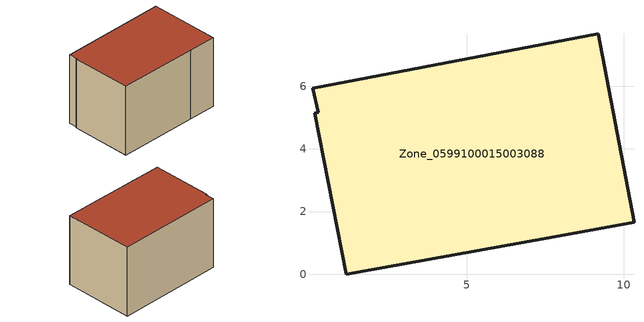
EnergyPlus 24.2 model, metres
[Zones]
Zone_0599100015003088
 floor ground (C_G): 1.15,0 0.15,5.13 0.26,5.17 0.07,5.93 9.19,7.67 10.33,1.66 7.97,1.22 z1.02
 wall outside (C_F): 1.15,0 7.97,1.22 10.33,1.66 9.19,7.67 0.07,5.93 0.26,5.17 0.15,5.13 1.15,0 z1.02:7.27
 roof outside (C_R): 0.15,5.13 1.15,0 7.97,1.22 10.33,1.66 9.19,7.67 0.07,5.93 0.26,5.17 z7.27
[BUILDING]
Pand.0599100015003088: North Axis=0; Terrain=City; Loads Convergence Tolerance Value=0.04; Temperature Convergence Tolerance Value=0.4; Solar Distribution=FullExterior; Maximum Number of Warmup Days=25; Minimum Number of Warmup Days=1
[Site:Location]
Rotterdam.The.Hague.AP_ZH_NLD Design_Conditions: Latitude=51.96; Longitude=4.45; Time Zone=1; Elevation=-4.5
[SITE:GROUNDTEMPERATURE:BUILDINGSURFACE]
18, 18, 18, 18, 18, 18, 18, 18, 18, 18, 18, 18
[MATERIAL] Thermal Absorptance=0.9; Solar Absorptance=0.7; Visible Absorptance=0.7
Name | Roughness | Thickness | Conductivity | Density | Specific Heat
G.TI.1946-1964 | MediumSmooth | 0.15 | 1 | 540 | 1210
F.TI.1946-1964 | Rough | 0.3 | 0.857143 | 1920 | 840
R.TI.1946-1964 | MediumRough | 0.2 | 0.277778 | 1500 | 1000
[CONSTRUCTION]
C_G: G.TI.1946-1964
C_F: F.TI.1946-1964
C_R: R.TI.1946-1964
[ZONE]
Zone_0599100015003088: Type=1; Multiplier=1; Ceiling Height=Autocalculate; Volume=Autocalculate; Floor Area=autocalculate; Part of Total Floor Area=Yes
[ZONEINFILTRATION:DESIGNFLOWRATE]
Infil_Zone_0599100015003088: Zone or ZoneList or Space or SpaceList=Zone_0599100015003088; Schedule=AlwaysOn; Design Flow Rate Calculation Method=Flow/Area; Flow Rate per Floor Area=0.003; Constant Term Coefficient=1; Temperature Term Coefficient=0; Velocity Term Coefficient=0; Velocity Squared Term Coefficient=0
[HVACTEMPLATE:ZONE:IDEALLOADSAIRSYSTEM]
Zone_0599100015003088: Maximum Heating Supply Air Temperature=50; Minimum Cooling Supply Air Temperature=13; Maximum Heating Supply Air Humidity Ratio=0.0156; Minimum Cooling Supply Air Humidity Ratio=0.0077; Heating Limit=NoLimit; Cooling Limit=NoLimit; Dehumidification Control Type=ConstantSensibleHeatRatio; Cooling Sensible Heat Ratio=0.7; Dehumidification Setpoint=60; Humidification Control Type=None; Humidification Setpoint=30; Outdoor Air Method=None; Outdoor Air Flow Rate per Person=0.00944; Outdoor Air Flow Rate per Zone Floor Area=0; Outdoor Air Flow Rate per Zone=0; Demand Controlled Ventilation Type=None; Outdoor Air Economizer Type=NoEconomizer; Heat Recovery Type=None; Sensible Heat Recovery Effectiveness=0.7; Latent Heat Recovery Effectiveness=0.65
[ZONECONTROL:THERMOSTAT]
ThermostatControl_Zone_0599100015003088: Zone or ZoneList=Zone_0599100015003088; Control Type Schedule=DualSetpointControlType; Control 1=Thermostat_Zone_0599100015003088; Temperature Difference Between Cutout And Setpoint=0
[THERMOSTATSETPOINT:DUALSETPOINT]
Thermostat_Zone_0599100015003088: Heating Setpoint Temperature Schedule=HeatingSetpoint_Zone_0599100015003088; Cooling Setpoint Temperature Schedule=CoolingSetpoint_Zone_0599100015003088
[SCHEDULE:COMPACT]
HeatingSetpoint_Zone_0599100015003088: Through: 12/31, For: AllDays, Until: 24:00, 21
CoolingSetpoint_Zone_0599100015003088: Through: 12/31, For: AllDays, Until: 24:00, 24
DualSetpointControlType: Through: 12/31, For: AllDays, Until: 24:00, 4
AlwaysOn: Through: 12/31, For: AllDays, Until: 24:00, 1
